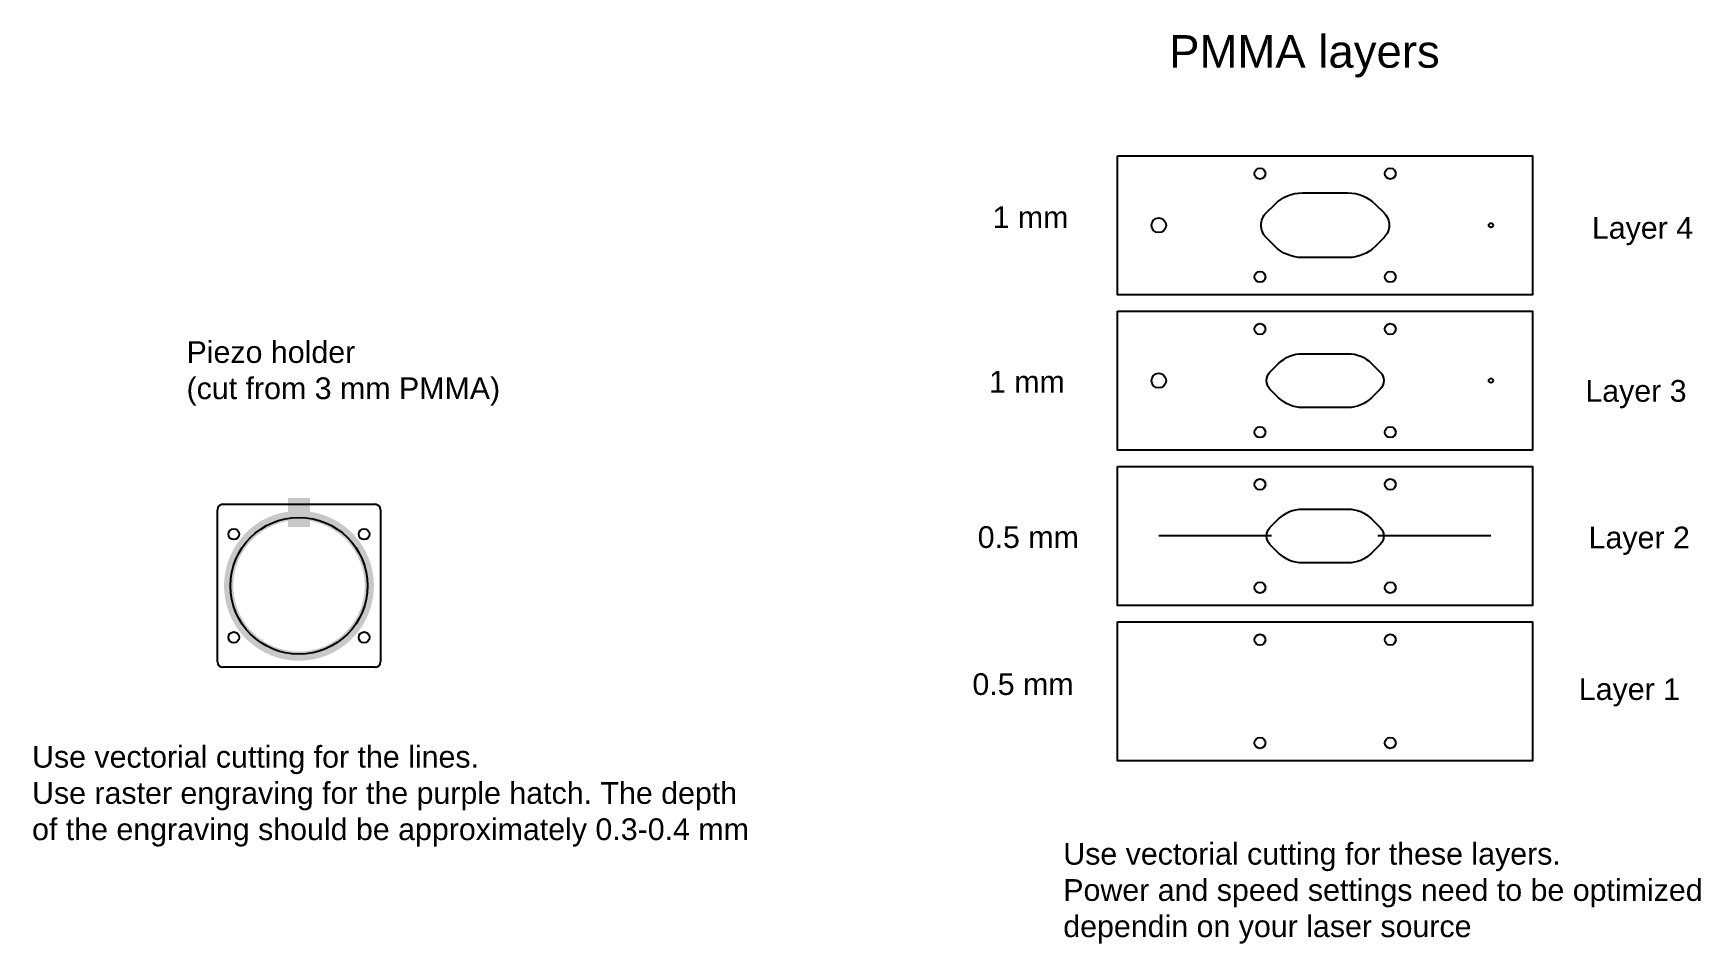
# Model space of a CAD drawing. Header units: millimetres. Extents: x 27 to 334, y -1 to 167.
import ezdxf

# ---------------------------------------------------------------- set-up
doc = ezdxf.new("R2010")
doc.units = ezdxf.units.MM
doc.styles.get("Standard").update_dxf_attribs({"font": 'arial.ttf'})

msp = doc.modelspace()

# ---------------------------------------------------------------- hatches: boundary and pattern name
h = msp.add_hatch(color=6)
h.dxf.hatch_style = 1
h.paths.add_polyline_path([(77.72, 78.88), (77.72, 81.4), (73.72, 81.4), (73.72, 78.88, 13.727152)])
h.paths.add_polyline_path([(77.72, 77.16, -12.016783), (73.72, 77.16), (73.72, 76.04), (77.72, 76.04)], flags=16)

# ---------------------------------------------------------------- linework, layer by layer
for p, q in [((61.72, 80.22), (89.72, 80.22)), ((60.72, 51.22), (60.72, 79.22)), ((90.72, 79.22), (90.72, 51.22)), ((254.81, 74.39), (234.04, 74.39)), ((295.19, 74.39), (274.36, 74.39)), ((89.72, 50.22), (61.72, 50.22))]:
    msp.add_line(p, q)
for points in [[(226.46, 144.39), (302.86, 144.39), (302.86, 118.79), (226.46, 118.79)], [(226.46, 115.79), (302.86, 115.79), (302.86, 90.19), (226.46, 90.19)], [(226.46, 87.19), (302.86, 87.19), (302.86, 61.59), (226.46, 61.59)], [(226.46, 58.59), (302.86, 58.59), (302.86, 32.99), (226.46, 32.99)]]:
    msp.add_lwpolyline(points, close=True)
for points in [[(268.84, 125.63), (260.48, 125.63, -0.198912), (255.38, 127.74), (253.8, 129.32, -0.414214), (253.8, 133.86), (255.38, 135.43, -0.198912), (260.48, 137.55), (268.84, 137.55, -0.198912), (273.94, 135.43), (275.52, 133.86, -0.414214), (275.52, 129.32), (273.94, 127.74, -0.198912)], [(268.84, 98.03), (260.48, 98.03, -0.198912), (256.09, 99.85), (254.51, 101.43, -0.414214), (254.51, 104.55), (256.09, 106.13, -0.198912), (260.48, 107.95), (268.84, 107.95, -0.198912), (273.23, 106.13), (274.81, 104.55, -0.414214), (274.81, 101.43), (273.23, 99.85, -0.198912)], [(268.84, 69.43), (260.48, 69.43, -0.198912), (256.09, 71.25), (254.51, 72.83, -0.414214), (254.51, 75.95), (256.09, 77.53, -0.198912), (260.48, 79.35), (268.84, 79.35, -0.198912), (273.23, 77.53), (274.81, 75.95, -0.414214), (274.81, 72.83), (273.23, 71.25, -0.198912)]]:
    msp.add_lwpolyline(points, format="xyb", close=True)
for centre, radius in [((252.66, 141.09), 1), ((276.66, 141.09), 1), ((234.04, 131.59), 1.35), ((295.19, 131.59), 0.4), ((252.66, 122.09), 1), ((276.66, 122.09), 1), ((252.66, 112.49), 1), ((276.66, 112.49), 1), ((234.04, 102.99), 1.35), ((295.19, 102.99), 0.4), ((252.66, 93.49), 1), ((276.66, 93.49), 1), ((252.66, 83.89), 1), ((276.66, 83.89), 1), ((75.72, 65.22), 12.6), ((63.72, 74.72), 1), ((87.72, 74.72), 1), ((252.66, 64.89), 1), ((276.66, 64.89), 1), ((63.72, 55.72), 1), ((87.72, 55.72), 1), ((252.66, 55.29), 1), ((276.66, 55.29), 1), ((252.66, 36.29), 1), ((276.66, 36.29), 1)]:
    msp.add_circle(centre, radius)
for centre, start, end in [((61.72, 79.22), 90, 180), ((89.72, 79.22), 0, 90), ((61.72, 51.22), 180, 270), ((89.72, 51.22), 270, 0)]:
    msp.add_arc(centre, 1, start, end)

# ---------------------------------------------------------------- texts
at = {"color": 1, "attachment_point": 1}
for s, width, insert, char_height in [('{\\C3;PMMA layers}', 67.364, (235.94, 166.59), 6), ('{\\C3;Piezo holder \\P(cut from 3 mm PMMA)}', 67.6341, (55.02, 110.25), 4)]:
    msp.add_mtext_dynamic_manual_height_columns(s, width=width, gutter_width=12.5, heights=[0], dxfattribs=dict(at, insert=insert, char_height=char_height))
at = {"char_height": 4, "attachment_point": 1}
for s, width, heights, insert in [('{\\C3;1 mm}', 16.962, [0], (203.43, 135.06)), ('{\\C3;Layer 4}', 27.1674, [3.48], (313.78, 133.12)), ('{\\C3;1 mm }', 17.1732, [0], (202.76, 104.78)), ('{\\C3;Layer 3}', 27.1674, [3.48], (312.58, 103.1)), ('{\\C3;0.5 mm}', 25.0756, [0], (200.69, 76.19)), ('{\\C3;Layer 2}', 27.1674, [3.48], (313.18, 76.11)), ('{\\C3;0.5 mm}', 22.2937, [0], (199.72, 49.13)), ('{\\C3;Layer 1}', 27.1674, [3.48], (311.38, 48.21)), ('{\\C3;Use vectorial cutting for the lines.\\PUse raster engraving for the purple hatch. The depth\\Pof the engraving should be approximately 0.3-0.4 mm}', 134.5381, [28.99], (26.57, 35.75)), ('{\\C3;Use vectorial cutting for these layers.\\PPower and speed settings need to be optimized dependin on your laser source}', 134.5381, [28.99], (216.45, 17.89))]:
    msp.add_mtext_dynamic_manual_height_columns(s, width=width, gutter_width=12.5, heights=heights, dxfattribs=dict(at, insert=insert))

doc.saveas('drawing.dxf')
